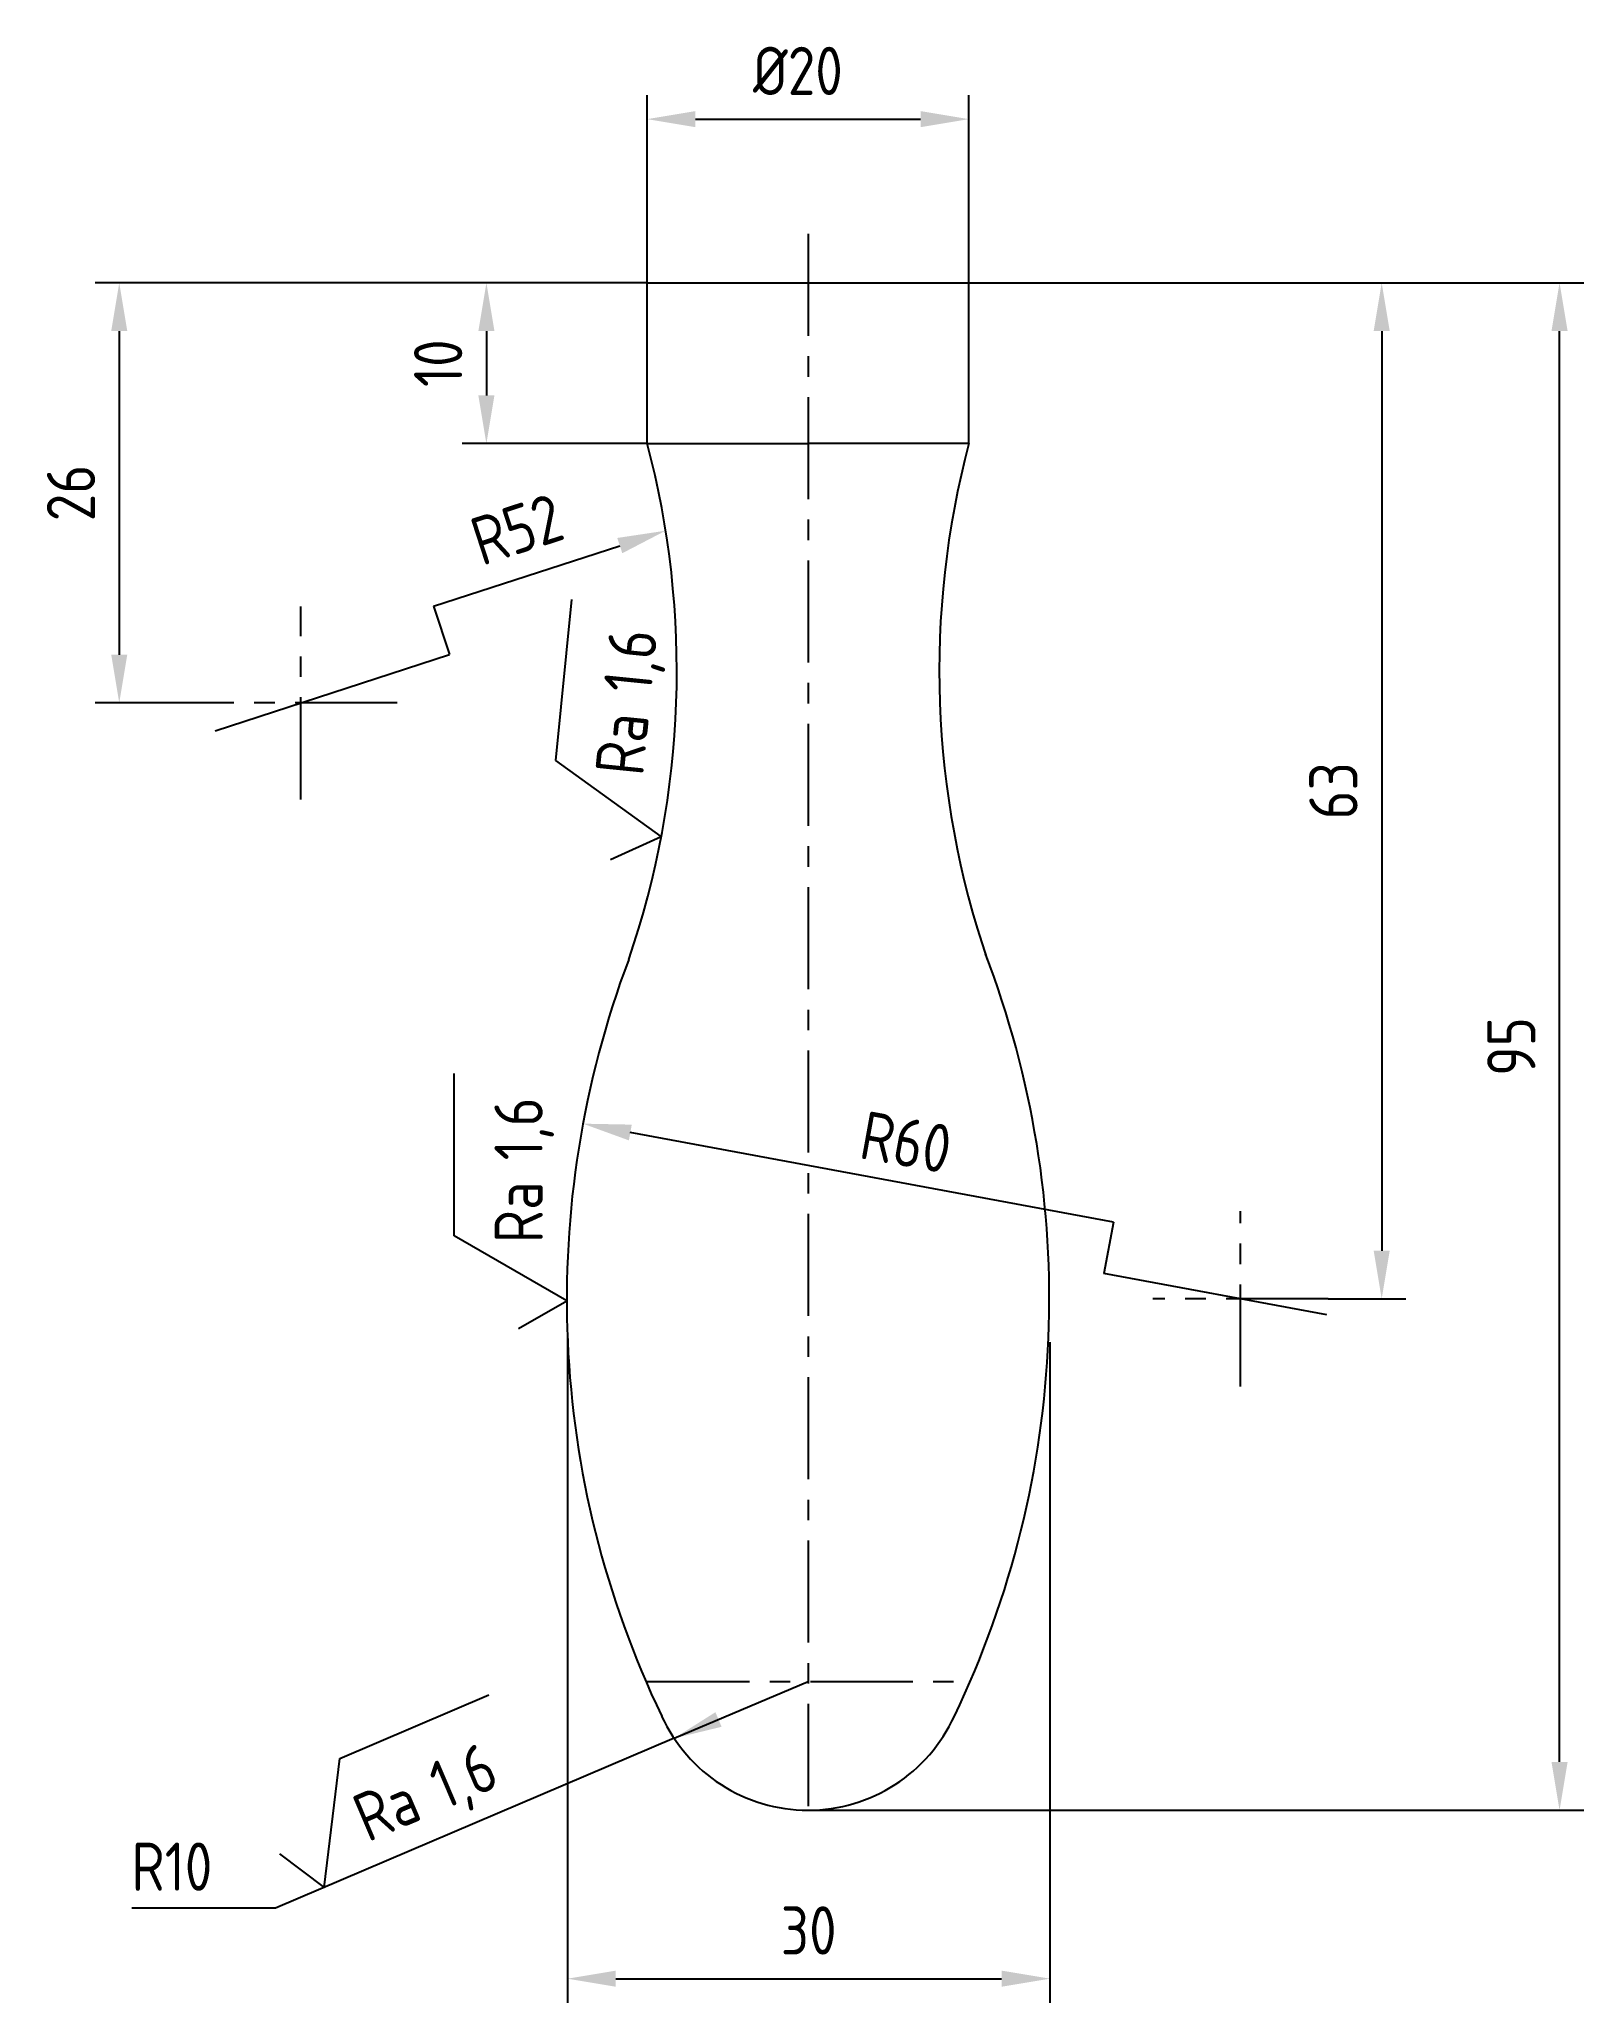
# Model space of a CAD drawing. Header units: millimetres. Extents: x 1024 to 1120, y 1471 to 1593.
import ezdxf

# ---------------------------------------------------------------- set-up
doc = ezdxf.new("R2010")
doc.units = ezdxf.units.MM
doc.linetypes.add('CENTER', pattern=[50.8, 31.75, -6.35, 6.35, -6.35])
for name, color, linetype in [('CEN', 5, 'CENTER'), ('Cont', 6, 'Continuous'), ('Dim', 7, 'Continuous'), ('Text', 3, 'Continuous')]:
    doc.layers.add(name, color=color, linetype=linetype)
doc.styles.add('Style1', font='romans.shx', dxfattribs={"width": 0.8})
doc.dimstyles.new('LIN1', dxfattribs={"dimtxt": 3, "dimasz": 3, "dimexe": 1.5, "dimexo": 0, "dimgap": 1.5, "dimtad": 1, "dimdec": 0, "dimzin": 13, "dimdsep": 46, "dimtxsty": 'Style1', "dimcen": 0, "dimclrt": 3, "dimadec": 0, "dimazin": 0, "dimtfac": 1, "dimtdec": 0, "dimtmove": 0, "dimatfit": 3, "dimfxl": 1, "dimtolj": 1, "dimtzin": 13, "dimarcsym": 0})

# ---------------------------------------------------------------- blocks, each defined once
blk = doc.blocks.new('*D7')
at = {"layer": 'Defpoints', "color": 0, "transparency": 16777216}
for p in [(1081.73, 1578), (1118.46, 1578), (1071.73, 1483)]:
    blk.add_point(p, dxfattribs=at)
at = {"layer": 'Dim', "color": 0, "lineweight": -2, "transparency": 16777216}
for p, q in [((1081.73, 1578), (1119.96, 1578)), ((1118.46, 1486), (1118.46, 1575)), ((1071.73, 1483), (1119.96, 1483))]:
    blk.add_line(p, q, dxfattribs=at)
at = {"layer": 'Dim', "color": 0, "transparency": 16777216}
for points in [[(1117.96, 1575), (1118.96, 1575), (1118.46, 1578)], [(1117.96, 1486), (1118.96, 1486), (1118.46, 1483)]]:
    blk.add_solid(points, dxfattribs=at)
at = {"layer": 'Dim', "color": 3, "transparency": 16777216, "insert": (1115.46, 1530.5), "char_height": 3, "attachment_point": 5, "rotation": 90, "style": 'Style1'}
blk.add_mtext('\\A1;95', dxfattribs=at)
blk = doc.blocks.new('*D8')
at = {"layer": 'Defpoints', "color": 0, "transparency": 16777216}
for p in [(1081.73, 1588.18), (1061.73, 1578), (1081.73, 1578)]:
    blk.add_point(p, dxfattribs=at)
at = {"layer": 'Dim', "color": 0, "lineweight": -2, "transparency": 16777216}
for p, q in [((1061.73, 1578), (1061.73, 1589.68)), ((1081.73, 1578), (1081.73, 1589.68)), ((1064.73, 1588.18), (1078.73, 1588.18))]:
    blk.add_line(p, q, dxfattribs=at)
at = {"layer": 'Dim', "color": 0, "transparency": 16777216}
for points in [[(1064.73, 1588.68), (1064.73, 1587.68), (1061.73, 1588.18)], [(1078.73, 1588.68), (1078.73, 1587.68), (1081.73, 1588.18)]]:
    blk.add_solid(points, dxfattribs=at)
at = {"layer": 'Dim', "color": 3, "transparency": 16777216, "insert": (1071.1, 1591.18), "char_height": 3, "attachment_point": 5, "style": 'Style1'}
blk.add_mtext('\\A1;%%C20', dxfattribs=at)
blk = doc.blocks.new('*D9')
at = {"layer": 'Defpoints', "color": 0, "transparency": 16777216}
for p in [(1056.77, 1512.6), (1086.77, 1512.12), (1086.77, 1472.52)]:
    blk.add_point(p, dxfattribs=at)
at = {"layer": 'Dim', "color": 0, "lineweight": -2, "transparency": 16777216}
for p, q in [((1056.77, 1512.6), (1056.77, 1471.02)), ((1086.77, 1512.12), (1086.77, 1471.02)), ((1059.77, 1472.52), (1083.77, 1472.52))]:
    blk.add_line(p, q, dxfattribs=at)
at = {"layer": 'Dim', "color": 0, "transparency": 16777216}
for points in [[(1059.77, 1473.02), (1059.77, 1472.02), (1056.77, 1472.52)], [(1083.77, 1473.02), (1083.77, 1472.02), (1086.77, 1472.52)]]:
    blk.add_solid(points, dxfattribs=at)
at = {"layer": 'Dim', "color": 3, "transparency": 16777216, "insert": (1071.77, 1475.52), "char_height": 3, "attachment_point": 5, "style": 'Style1'}
blk.add_mtext('\\A1;30', dxfattribs=at)
blk = doc.blocks.new('SHERISO_04')
at = {"layer": 'Text'}
blk.add_line((4.04, 7), (14.12, 7), dxfattribs=at)
blk.add_lwpolyline([(-1.73, 3), (0, 0), (4.04, 7)], dxfattribs=at)
at = {"layer": 'Text', "style": 'Style1', "width": 0.8}
blk.add_text('Ra', height=3, dxfattribs=at).set_placement((3.58, 1.5))
blk.add_attdef('3,2', (8.73, 1.5), '', height=3, dxfattribs=at)
blk = doc.blocks.new('*D10')
at = {"layer": 'Defpoints', "color": 0, "transparency": 16777216}
for p in [(1061.73, 1578), (1051.73, 1568), (1061.73, 1568)]:
    blk.add_point(p, dxfattribs=at)
at = {"layer": 'Dim', "color": 0, "lineweight": -2, "transparency": 16777216}
for p, q in [((1061.73, 1578), (1050.23, 1578)), ((1051.73, 1575), (1051.73, 1571)), ((1061.73, 1568), (1050.23, 1568))]:
    blk.add_line(p, q, dxfattribs=at)
at = {"layer": 'Dim', "color": 0, "transparency": 16777216}
for points in [[(1051.23, 1575), (1052.23, 1575), (1051.73, 1578)], [(1051.23, 1571), (1052.23, 1571), (1051.73, 1568)]]:
    blk.add_solid(points, dxfattribs=at)
at = {"layer": 'Dim', "color": 3, "transparency": 16777216, "insert": (1048.73, 1573), "char_height": 3, "attachment_point": 5, "rotation": 90, "style": 'Style1'}
blk.add_mtext('\\A1;10', dxfattribs=at)
blk = doc.blocks.new('*D11')
at = {"layer": 'Defpoints', "color": 0, "transparency": 16777216}
for p in [(1081.73, 1578), (1104.08, 1514.8), (1107.4, 1514.8)]:
    blk.add_point(p, dxfattribs=at)
at = {"layer": 'Dim', "color": 0, "lineweight": -2, "transparency": 16777216}
for p, q in [((1081.73, 1578), (1108.9, 1578)), ((1107.4, 1575), (1107.4, 1517.8)), ((1104.08, 1514.8), (1108.9, 1514.8))]:
    blk.add_line(p, q, dxfattribs=at)
at = {"layer": 'Dim', "color": 0, "transparency": 16777216}
for points in [[(1106.9, 1575), (1107.9, 1575), (1107.4, 1578)], [(1106.9, 1517.8), (1107.9, 1517.8), (1107.4, 1514.8)]]:
    blk.add_solid(points, dxfattribs=at)
at = {"layer": 'Dim', "color": 3, "transparency": 16777216, "insert": (1104.4, 1546.4), "char_height": 3, "attachment_point": 5, "rotation": 90, "style": 'Style1'}
blk.add_mtext('\\A1;63', dxfattribs=at)
blk = doc.blocks.new('*D12')
at = {"layer": 'Defpoints', "color": 0, "transparency": 16777216}
for p in [(1061.73, 1578), (1028.9, 1551.87), (1034.19, 1551.87)]:
    blk.add_point(p, dxfattribs=at)
at = {"layer": 'Dim', "color": 0, "lineweight": -2, "transparency": 16777216}
for p, q in [((1061.73, 1578), (1027.4, 1578)), ((1028.9, 1575), (1028.9, 1554.87)), ((1034.19, 1551.87), (1027.4, 1551.87))]:
    blk.add_line(p, q, dxfattribs=at)
at = {"layer": 'Dim', "color": 0, "transparency": 16777216}
for points in [[(1028.4, 1575), (1029.4, 1575), (1028.9, 1578)], [(1028.4, 1554.87), (1029.4, 1554.87), (1028.9, 1551.87)]]:
    blk.add_solid(points, dxfattribs=at)
at = {"layer": 'Dim', "color": 3, "transparency": 16777216, "insert": (1025.9, 1564.93), "char_height": 3, "attachment_point": 5, "rotation": 90, "style": 'Style1'}
blk.add_mtext('\\A1;26', dxfattribs=at)

msp = doc.modelspace()

# ---------------------------------------------------------------- linework, layer by layer
at = {"layer": 'CEN', "lineweight": -3, "ltscale": 0.2}
for p, q in [((1071.73, 1581.05), (1071.73, 1482)), ((1040.19, 1545.87), (1040.19, 1557.87)), ((1046.19, 1551.87), (1034.19, 1551.87)), ((1098.63, 1509.35), (1098.63, 1520.25)), ((1104.08, 1514.8), (1093.18, 1514.8)), ((1061.73, 1491), (1081.73, 1491))]:
    msp.add_line(p, q, dxfattribs=at)
at = {"layer": 'Cont'}
for p, q in [((1061.73, 1578), (1081.73, 1578)), ((1061.73, 1568), (1061.73, 1578)), ((1081.73, 1568), (1081.73, 1578)), ((1061.73, 1568), (1071.73, 1568)), ((1081.73, 1568), (1071.73, 1568))]:
    msp.add_line(p, q, dxfattribs=at)
for centre, radius, start, end in [((1008.21, 1553.85), 55.36, 341.09, 14.8071), ((1135.25, 1553.85), 55.36, 165.1929, 198.91), ((1116.65, 1514.78), 59.92, 159.3494, 205.6411), ((1026.73, 1514.8), 60, 334.3816, 20.9587), ((1071.73, 1493), 10, 204.4725, 335.5275)]:
    msp.add_arc(centre, radius, start, end, dxfattribs=at)
at = {"layer": 'Dim'}
for p, q in [((1048.45, 1557.88), (1060.02, 1561.65)), ((1048.45, 1557.88), (1049.43, 1554.88)), ((1034.86, 1550.13), (1049.43, 1554.88)), ((1090.72, 1519.58), (1060.68, 1525.15)), ((1090.72, 1519.58), (1090.12, 1516.38)), ((1103.99, 1513.81), (1090.12, 1516.38)), ((1063.4, 1487.47), (1038.61, 1476.91)), ((1038.61, 1476.91), (1029.68, 1476.91))]:
    msp.add_line(p, q, dxfattribs=at)
for points in [[(1059.87, 1562.13), (1060.18, 1561.18), (1062.87, 1562.58)], [(1060.77, 1525.64), (1060.59, 1524.66), (1057.73, 1525.7)]]:
    msp.add_solid(points, dxfattribs=at)

# ---------------------------------------------------------------- block references
for p, rotation in [((1062.6, 1543.56), 84.25449224749421), ((1056.73, 1514.69), 90), ((1041.64, 1478.2), 23.101744261742088)]:
    msp.add_blockref('SHERISO_04', p, dxfattribs=dict(at, rotation=rotation)).add_auto_attribs({'3,2': '1,6'})

# ---------------------------------------------------------------- texts
at = {"layer": 'Dim', "color": 3, "insert": (1053.63, 1562.67), "char_height": 3, "attachment_point": 5, "rotation": 18, "style": 'Style1'}
msp.add_mtext('R52', dxfattribs=at)
at = {"layer": 'Text', "style": 'Style1', "width": 0.8}
msp.add_text('R60', height=3, rotation=349.7354, dxfattribs=at).set_placement((1074.81, 1523.57))
msp.add_text('R10', height=3, dxfattribs=at).set_placement((1029.66, 1477.99))

# ---------------------------------------------------------------- dimensions: what is measured, and where the dimension line sits
at = {"layer": 'Dim'}
dim = msp.add_linear_dim(base=(1081.73, 1588.18), p1=(1061.73, 1578), p2=(1081.73, 1578), text='%%C<>', dimstyle='LIN1', dxfattribs=at)
dim.commit()
dim.dimension.update_dxf_attribs({"geometry": '*D8', "text_midpoint": (1071.1, 1588.18), "dimtype": 160})
for base, p1, p2, picture, middle in [((1028.9, 1551.87), (1061.73, 1578), (1034.19, 1551.87), '*D12', (1025.9, 1564.93)), ((1051.73, 1568), (1061.73, 1578), (1061.73, 1568), '*D10', (1048.73, 1573)), ((1118.46, 1578), (1071.73, 1483), (1081.73, 1578), '*D7', (1115.46, 1530.5))]:
    dim = msp.add_linear_dim(base=base, p1=p1, p2=p2, angle=90, dimstyle='LIN1', dxfattribs=at)
    dim.commit()
    dim.dimension.update_dxf_attribs({"geometry": picture, "text_midpoint": middle})
dim = msp.add_linear_dim(base=(1107.4, 1514.8), p1=(1081.73, 1578), p2=(1104.08, 1514.8), angle=270, text='63', dimstyle='LIN1', dxfattribs=at)
dim.commit()
dim.dimension.update_dxf_attribs({"geometry": '*D11', "text_midpoint": (1104.4, 1546.4)})
dim = msp.add_linear_dim(base=(1086.77, 1472.52), p1=(1056.77, 1512.6), p2=(1086.77, 1512.12), dimstyle='LIN1', dxfattribs=at)
dim.commit()
dim.dimension.update_dxf_attribs({"geometry": '*D9', "text_midpoint": (1071.77, 1475.52)})

# ---------------------------------------------------------------- leaders
msp.add_leader([(1063.4, 1487.47), (1071.73, 1491)], dimstyle='LIN1', dxfattribs=at)

doc.saveas('drawing.dxf')
